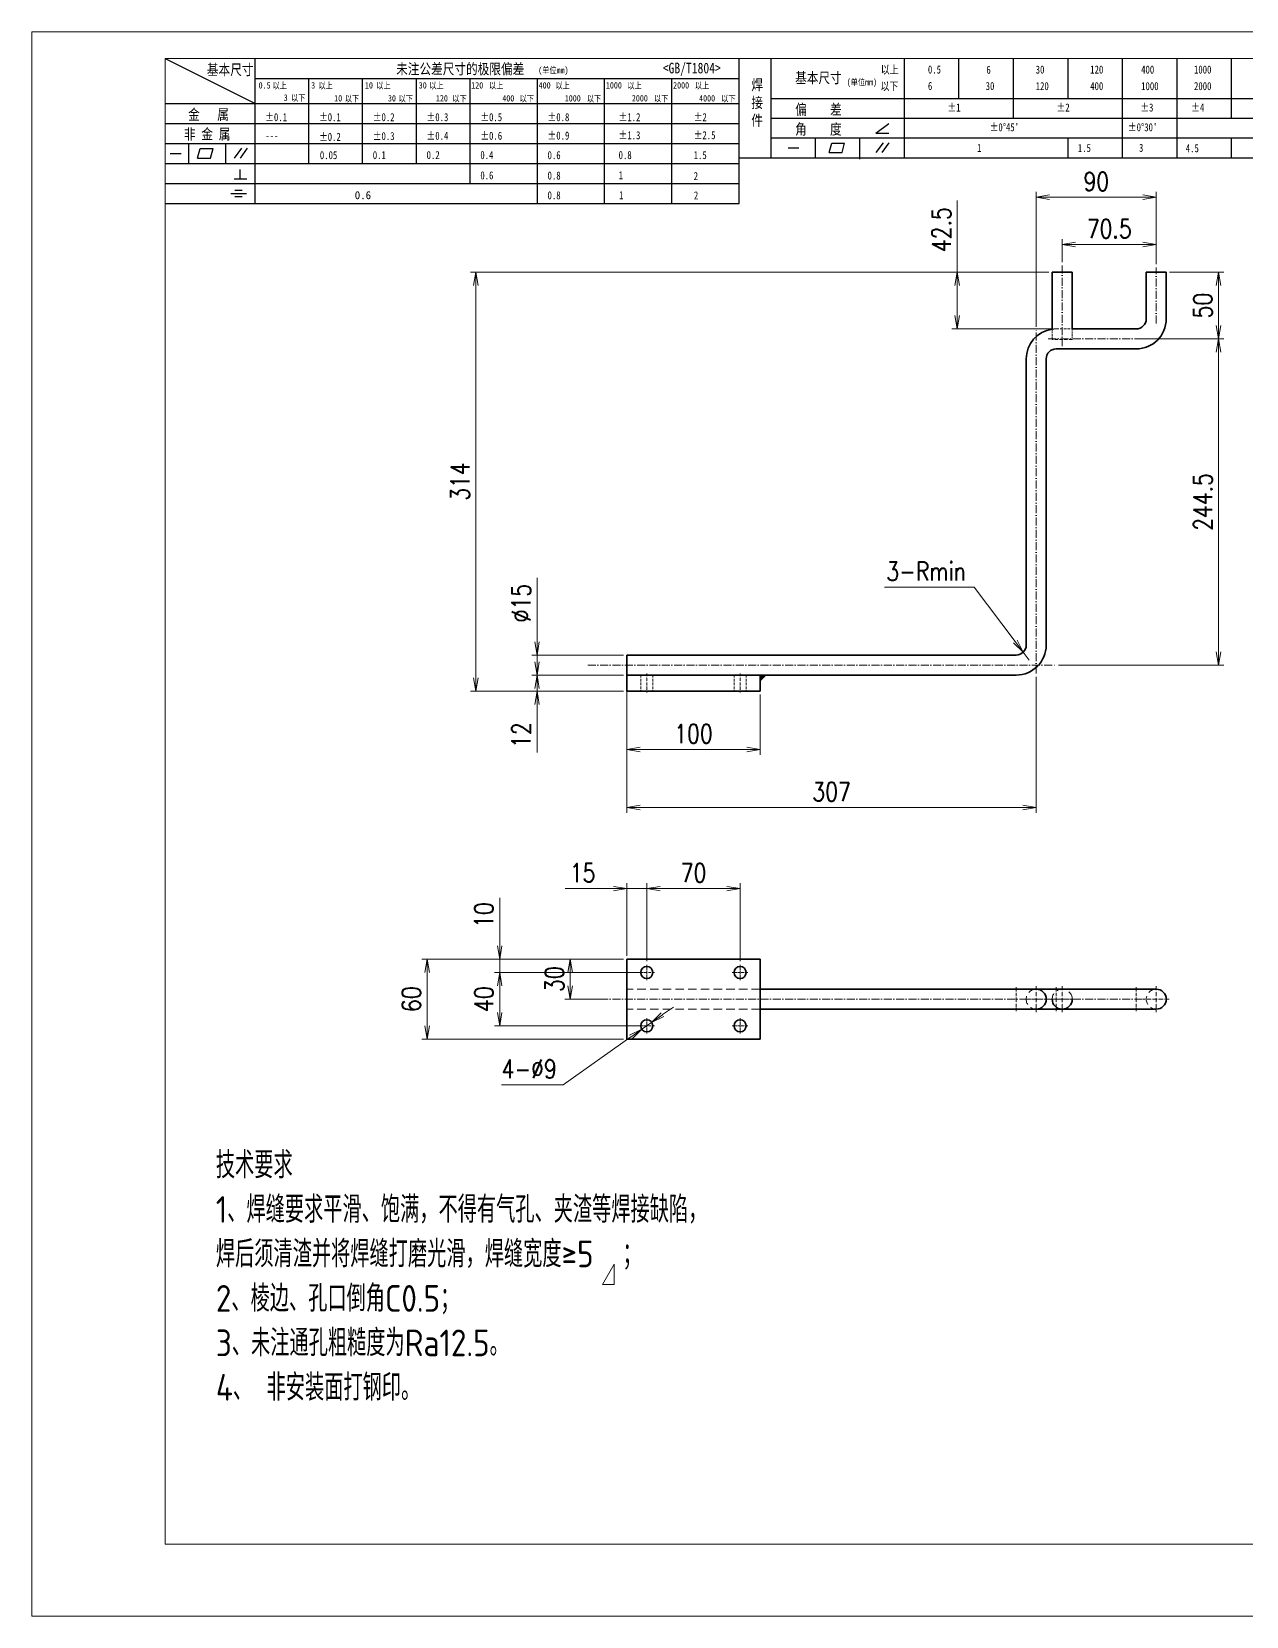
# Model space of a CAD drawing. Header units: millimetres. Extents: x 1333 to 78972, y -42879 to -5704.
# Drawn here: x 74147 to 75057, y -20114 to -18926 of the extents above; entities that cross this region are included whole.
import ezdxf

# ---------------------------------------------------------------- set-up
doc = ezdxf.new("R2010")
doc.units = ezdxf.units.MM
doc.header["$LTSCALE"] = 0.5
for name, pattern in [('AM_ISO02W050x2', [3.75, 3, -0.75]), ('AM_ISO08W050x2', [9, 6, -0.75, 1.5, -0.75]), ('DASHDOT', [18.5, 12, -3, 0.5, -3]), ('DASHED', [19.05, 12.7, -6.35])]:
    doc.linetypes.add(name, pattern=pattern)
doc.layers.add('Drawing', color=7, linetype='Continuous')
doc.layers.add('图框文字', color=7, linetype='Continuous')
for name, color, linetype, lineweight in [('中心线', 2, 'AM_ISO08W050x2', 18), ('图框', 7, 'Continuous', 18), ('标注线', 3, 'Continuous', 18), ('粗实线', 7, 'Continuous', 35), ('虚线', 1, 'AM_ISO02W050x2', 18)]:
    doc.layers.add(name, color=color, linetype=linetype, lineweight=lineweight)
doc.layers.add('打印', color=7, linetype='Continuous', lineweight=15, plot=False)
doc.layers.add('打印-禁用', color=7, linetype='Continuous', lineweight=15, plot=False)
doc.styles.add('DIM', font='romans.shx', dxfattribs={"width": 0.8, "bigfont": 'bigfont.shx'})
doc.styles.add('国标', font='simfang.ttf', dxfattribs={"width": 0.8})
doc.styles.add('机械长仿宋', font='gbenor.shx', dxfattribs={"height": 1, "bigfont": 'gbcbig.shx'})
doc.dimstyles.new('XR 1-4', dxfattribs={"dimscale": 4, "dimtxt": 3.5, "dimasz": 2.5, "dimexe": 1, "dimexo": 0.625, "dimgap": 1.2, "dimtad": 1, "dimdsep": 46, "dimtxsty": 'DIM', "dimblk": 'OPEN', "dimcen": 0, "dimclrd": 8, "dimclre": 8, "dimclrt": 2, "dimazin": 2, "dimtfac": 0.5, "dimtmove": 0, "dimatfit": 3, "dimldrblk": 'OPEN', "dimfxl": 1, "dimtolj": 2, "dimlwd": 18, "dimlwe": 18, "dimarcsym": 0})
doc.dimstyles.new('XR 1-4$3', dxfattribs={"dimscale": 4, "dimtxt": 3.5, "dimasz": 2.5, "dimexe": 1, "dimexo": 0.625, "dimgap": 1.2, "dimtad": 1, "dimtoh": 1, "dimdsep": 46, "dimtxsty": 'DIM', "dimblk": 'OPEN', "dimcen": 0, "dimclrd": 8, "dimclre": 8, "dimclrt": 2, "dimazin": 2, "dimtfac": 0.5, "dimtmove": 0, "dimatfit": 3, "dimldrblk": 'OPEN', "dimfxl": 1, "dimtolj": 2, "dimlwd": 18, "dimlwe": 18, "dimarcsym": 0})
doc.dimstyles.new('XR 1-4$4', dxfattribs={"dimscale": 4, "dimtxt": 3.5, "dimasz": 2.5, "dimexe": 1, "dimexo": 0.625, "dimgap": 1.2, "dimtad": 1, "dimtoh": 1, "dimdsep": 46, "dimtxsty": 'DIM', "dimblk": 'OPEN', "dimcen": 0, "dimclrd": 8, "dimclre": 8, "dimclrt": 2, "dimazin": 2, "dimtfac": 0.5, "dimtmove": 0, "dimatfit": 3, "dimldrblk": 'OPEN', "dimfxl": 1, "dimtolj": 2, "dimlwd": 18, "dimlwe": 18, "dimarcsym": 0})

# ---------------------------------------------------------------- blocks, each defined once
blk = doc.blocks.new('GZDEH零件A3图框V01版')
at = {"layer": '图框', "linetype": 'Continuous'}
for p, q in [((2882.49, -1554.46), (2882.49, -1832.96)), ((3272.49, -1554.46), (2882.49, -1554.46)), ((2882.49, -1832.96), (3272.49, -1832.96))]:
    blk.add_line(p, q, dxfattribs=at)
at = {"layer": '图框文字', "color": 9}
for p, q in [((2882.49, -1554.46), (2899.37, -1562.92)), ((2899.37, -1581.67), (2899.37, -1554.46)), ((2990.09, -1581.67), (2990.09, -1554.46)), ((2996.09, -1573.08), (2996.09, -1554.46)), ((3021.09, -1561.98), (3021.09, -1554.46)), ((3031.31, -1561.98), (3031.31, -1554.46)), ((3041.53, -1561.98), (3041.53, -1554.46)), ((3051.75, -1561.98), (3051.75, -1554.46)), ((3061.98, -1561.98), (3061.98, -1554.46)), ((3072.2, -1561.98), (3072.2, -1554.46)), ((3082.42, -1561.98), (3082.42, -1554.46)), ((2899.37, -1558.24), (2990.09, -1558.24)), ((2909.45, -1574.17), (2909.45, -1558.24)), ((2919.53, -1574.17), (2919.53, -1558.24)), ((2929.61, -1574.17), (2929.61, -1558.24)), ((2939.69, -1577.92), (2939.69, -1558.24)), ((2952.29, -1581.67), (2952.29, -1558.24)), ((2964.89, -1581.67), (2964.89, -1558.24)), ((2977.49, -1581.67), (2977.49, -1558.24)), ((2996.09, -1561.98), (3113.09, -1561.98)), ((3021.09, -1573.08), (3021.09, -1561.98)), ((3041.53, -1565.68), (3041.53, -1561.98)), ((3061.98, -1573.08), (3061.98, -1561.98)), ((3072.2, -1573.08), (3072.2, -1561.98)), ((3082.42, -1565.68), (3082.42, -1561.98)), ((2882.49, -1562.92), (2990.09, -1562.92)), ((2882.49, -1566.67), (2990.09, -1566.67)), ((2996.09, -1565.68), (3113.09, -1565.68)), ((3015.75, -1568.51), (3018.15, -1566.66)), ((2882.49, -1570.42), (2990.09, -1570.42)), ((2886.92, -1574.12), (2886.92, -1570.42)), ((2893.91, -1574.12), (2893.91, -1570.42)), ((2996.09, -1569.38), (3113.09, -1569.38)), ((3004.42, -1573.08), (3004.42, -1569.38)), ((3006.97, -1572.12), (3007.45, -1570.33)), ((3007.45, -1570.33), (3009.86, -1570.33)), ((3009.39, -1572.12), (3009.86, -1570.33)), ((3012.75, -1573.08), (3012.75, -1569.38)), ((3015.75, -1568.51), (3018.15, -1568.51)), ((3015.81, -1572.12), (3017.15, -1570.26)), ((3016.89, -1572.12), (3018.23, -1570.26)), ((3051.75, -1573.08), (3051.75, -1569.38)), ((3082.42, -1573.08), (3082.42, -1569.48)), ((2883.43, -1572.27), (2885.49, -1572.27)), ((2888.59, -1573.16), (2889.07, -1571.37)), ((2888.59, -1573.16), (2891, -1573.16)), ((2889.07, -1571.37), (2891.48, -1571.37)), ((2891, -1573.16), (2891.48, -1571.37)), ((2895.52, -1573.16), (2896.85, -1571.3)), ((2896.6, -1573.16), (2897.94, -1571.3)), ((2990.09, -1573.08), (3113.09, -1573.08)), ((2999.26, -1571.23), (3001.32, -1571.23)), ((3006.97, -1572.12), (3009.39, -1572.12)), ((3012.75, -1573.33), (3012.75, -1573.08)), ((2882.49, -1574.17), (2990.09, -1574.17)), ((2895.42, -1577.05), (2897.81, -1577.05)), ((2896.58, -1577.05), (2896.58, -1575.28)), ((2882.49, -1577.92), (2990.09, -1577.92)), ((2894.79, -1579.77), (2897.77, -1579.77)), ((2895.57, -1579.17), (2896.92, -1579.17)), ((2882.49, -1581.67), (2990.09, -1581.67)), ((2895.57, -1580.37), (2896.93, -1580.37))]:
    blk.add_line(p, q, dxfattribs=at)
at = {"layer": '打印-禁用', "linetype": 'Continuous'}
for p, q in [((2857.49, -1549.46), (2857.49, -1846.46)), ((3277.49, -1549.46), (2857.49, -1549.46)), ((2857.49, -1846.46), (3277.49, -1846.46))]:
    blk.add_line(p, q, dxfattribs=at)
at = {"layer": '图框文字', "color": 9, "style": '国标', "width": 0.8}
for s, height, p in [('基本尺寸', 2, (2890.33, -1557.58)), ('未注公差尺寸的极限偏差', 2, (2925.81, -1557.44)), ('<GB/T1804>', 2, (2975.78, -1557.27)), ('以上', 1.5, (3016.64, -1557.33)), ('0.5', 1.5, (3025.49, -1557.3)), ('6', 1.5, (3036.45, -1557.34)), ('30', 1.5, (3045.69, -1557.31)), ('120', 1.5, (3055.91, -1557.31)), ('400', 1.5, (3065.46, -1557.31)), ('1000', 1.5, (3075.36, -1557.31)), ('30', 1.2, (2930.04, -1560.11)), ('基本尺寸', 2, (3000.6, -1559.1)), ('以下', 1.5, (3016.58, -1560.43)), ('6', 1.5, (3025.49, -1560.38)), ('30', 1.5, (3036.31, -1560.39)), ('120', 1.5, (3045.69, -1560.41)), ('400', 1.5, (3055.91, -1560.41)), ('1000', 1.5, (3065.46, -1560.41)), ('2000', 1.5, (3075.36, -1560.41)), ('金   属', 2, (2886.82, -1565.98)), ('±0.1', 1.5, (2901.27, -1566.23)), ('±0.1', 1.5, (2911.35, -1566.23)), ('±0.2', 1.5, (2921.43, -1566.23)), ('±0.3', 1.5, (2931.51, -1566.23)), ('±0.5', 1.5, (2941.59, -1566.23)), ('±0.8', 1.5, (2954.19, -1566.23)), ('±1.2', 1.5, (2967.51, -1566.23)), ('±2', 1.5, (2981.58, -1566.23)), ('偏    差', 2, (3000.6, -1565.04)), ('±1', 1.5, (3029.16, -1564.42)), ('±2', 1.5, (3049.61, -1564.42)), ('±3', 1.5, (3065.3, -1564.42)), ('±4', 1.5, (3074.85, -1564.42)), ('非 金 属', 2, (2886.02, -1569.65)), ('±0.3', 1.5, (2921.43, -1569.77)), ('±0.4', 1.5, (2931.51, -1569.71)), ('±0.6', 1.5, (2941.59, -1569.71)), ('±0.9', 1.5, (2954.19, -1569.68)), ('±1.3', 1.5, (2967.51, -1569.62)), ('±2.5', 1.5, (2981.58, -1569.61)), ('角    度', 2, (3000.6, -1568.74)), ("±0%%D45'", 1.5, (3037.06, -1568.12)), ("±0%%D30'", 1.5, (3062.98, -1568.12)), ('---', 1.5, (2901.27, -1569.65)), ('±0.2', 1.5, (2911.35, -1569.92)), ('1', 1.5, (3034.69, -1571.98)), ('1.5', 1.5, (3053.59, -1572.01)), ('3', 1.5, (3065.05, -1571.98)), ('4.5', 1.5, (3073.82, -1572.05)), ('0.1', 1.5, (2921.43, -1573.34)), ('0.2', 1.5, (2931.51, -1573.33)), ('0.4', 1.5, (2941.59, -1573.33)), ('0.6', 1.5, (2954.19, -1573.35)), ('0.8', 1.5, (2967.51, -1573.33)), ('1.5', 1.5, (2981.58, -1573.34)), ('0.6', 1.5, (2941.59, -1577.14)), ('0.8', 1.5, (2954.19, -1577.17)), ('1', 1.5, (2967.51, -1577.12)), ('2', 1.5, (2981.58, -1577.26)), ('0.8', 1.5, (2954.19, -1580.87)), ('1', 1.5, (2967.59, -1580.86)), ('2', 1.5, (2981.62, -1580.89))]:
    blk.add_text(s, height=height, dxfattribs=at).set_placement(p)
at = {"layer": '图框文字', "color": 9, "lineweight": 15, "style": '国标', "width": 0.8}
for s, p in [('(单位mm)', (2952.44, -1557.27)), ('0.5', (2900.03, -1560.11)), ('以上', (2902.64, -1560.16)), ('3', (2909.88, -1560.11)), ('以上', (2911.25, -1560.16)), ('10', (2919.96, -1560.11)), ('以上', (2922.09, -1560.16)), ('以上', (2932.02, -1560.16)), ('120', (2939.88, -1560.11)), ('以上', (2943.21, -1560.16)), ('400', (2952.52, -1560.11)), ('以上', (2955.68, -1560.16)), ('1000', (2965.12, -1560.11)), ('以上', (2969.16, -1560.16)), ('2000', (2977.72, -1560.11)), ('以上', (2981.8, -1560.16)), ('(单位mm)', (3010.27, -1559.51)), ('3', (2904.73, -1562.41)), ('以下', (2906.1, -1562.46)), ('10', (2914.19, -1562.54)), ('以下', (2916.18, -1562.59)), ('30', (2924.27, -1562.54)), ('以下', (2926.26, -1562.59)), ('120', (2933.26, -1562.54)), ('以下', (2936.34, -1562.59)), ('400', (2945.7, -1562.54)), ('以下', (2948.94, -1562.59)), ('1000', (2957.41, -1562.54)), ('以下', (2961.54, -1562.59)), ('2000', (2969.99, -1562.54)), ('以下', (2974.14, -1562.59)), ('4000', (2982.59, -1562.54)), ('以下', (2986.74, -1562.59))]:
    blk.add_text(s, height=1.2, dxfattribs=at).set_placement(p)
at = {"layer": '图框文字', "color": 9, "lineweight": 13, "style": '国标'}
blk.add_text('0.6', height=1.5, dxfattribs=at).set_placement((2918.05, -1580.85))
at = {"layer": '图框文字', "color": 9, "style": '国标'}
for s, insert, char_height, width, attachment_point in [('焊\\P接\\P件', (2992.39, -1558.41), 2, 3.1877, 1), ('0.05', (2911.51, -1573.37), 1.5, 5.1982, 7)]:
    blk.add_mtext(s, dxfattribs=dict(at, insert=insert, char_height=char_height, width=width, attachment_point=attachment_point))
blk = doc.blocks.new('DEH A3')
at = {"layer": '图框'}
blk.add_blockref('GZDEH零件A3图框V01版', (-2857.49, 1846.46), dxfattribs=at)
blk = doc.blocks.new('_Open')
at = {"color": 0, "linetype": 'ByBlock', "lineweight": -2}
for p, q in [((-1, 0.17), (0, 0)), ((-1, -0.17), (0, 0)), ((0, 0), (-1, 0))]:
    blk.add_line(p, q, dxfattribs=at)
blk = doc.blocks.new('*D943')
at = {"layer": 'Defpoints', "color": 0, "transparency": 16777216}
for p in [(74592.8, -19621.4), (74443.1, -19681.4), (74592.8, -19681.4)]:
    blk.add_point(p, dxfattribs=at)
at = {"layer": '标注线', "color": 8, "lineweight": 18, "transparency": 16777216}
for p, q in [((74590.3, -19621.4), (74439.1, -19621.4)), ((74443.1, -19631.4), (74443.1, -19671.4)), ((74590.3, -19681.4), (74439.1, -19681.4))]:
    blk.add_line(p, q, dxfattribs=at)
at = {"layer": '标注线', "color": 8, "lineweight": 18, "transparency": 16777216, "xscale": 10, "yscale": 10, "zscale": 10}
for p, rotation in [((74443.1, -19621.4), 90), ((74443.1, -19681.4), 270)]:
    blk.add_blockref('_Open', p, dxfattribs=dict(at, rotation=rotation))
at = {"layer": '标注线', "color": 2, "transparency": 16777216, "insert": (74431.3, -19651.4), "char_height": 14, "attachment_point": 5, "rotation": 90, "style": 'DIM'}
blk.add_mtext('\\A2;60', dxfattribs=at)
blk = doc.blocks.new('*D944')
at = {"layer": 'Defpoints', "color": 0, "transparency": 16777216}
for p in [(74550.3, -19621.4), (74592.8, -19621.4), (74578.6, -19651.4)]:
    blk.add_point(p, dxfattribs=at)
at = {"layer": '标注线', "color": 8, "lineweight": 18, "transparency": 16777216}
for p, q in [((74590.3, -19621.4), (74546.3, -19621.4)), ((74550.3, -19641.4), (74550.3, -19631.4)), ((74576.1, -19651.4), (74546.3, -19651.4))]:
    blk.add_line(p, q, dxfattribs=at)
at = {"layer": '标注线', "color": 8, "lineweight": 18, "transparency": 16777216, "xscale": 10, "yscale": 10, "zscale": 10}
for p, rotation in [((74550.3, -19621.4), 90), ((74550.3, -19651.4), 270)]:
    blk.add_blockref('_Open', p, dxfattribs=dict(at, rotation=rotation))
at = {"layer": '标注线', "color": 2, "transparency": 16777216, "insert": (74538.5, -19636.4), "char_height": 14, "attachment_point": 5, "rotation": 90, "style": 'DIM'}
blk.add_mtext('\\A2;30', dxfattribs=at)
blk = doc.blocks.new('*D945')
at = {"layer": 'Defpoints', "color": 0, "transparency": 16777216}
for p in [(74592.8, -19568.5), (74592.8, -19621.4), (74607.8, -19625.5)]:
    blk.add_point(p, dxfattribs=at)
at = {"layer": '标注线', "color": 8, "lineweight": 18, "transparency": 16777216}
for p, q in [((74592.8, -19618.9), (74592.8, -19564.5)), ((74607.8, -19623), (74607.8, -19564.5)), ((74582.8, -19568.5), (74546.6, -19568.5)), ((74607.8, -19568.5), (74592.8, -19568.5)), ((74617.8, -19568.5), (74627.8, -19568.5))]:
    blk.add_line(p, q, dxfattribs=at)
at = {"layer": '标注线', "color": 8, "lineweight": 18, "transparency": 16777216, "xscale": 10, "yscale": 10, "zscale": 10}
blk.add_blockref('_Open', (74592.8, -19568.5), dxfattribs=at)
at = {"layer": '标注线', "color": 8, "lineweight": 18, "transparency": 16777216, "xscale": 10, "yscale": 10, "zscale": 10, "rotation": 180}
blk.add_blockref('_Open', (74607.8, -19568.5), dxfattribs=at)
at = {"layer": '标注线', "color": 2, "transparency": 16777216, "insert": (74559.7, -19556.7), "char_height": 14, "attachment_point": 5, "style": 'DIM'}
blk.add_mtext('\\A2;15', dxfattribs=at)
blk = doc.blocks.new('*D946')
at = {"layer": 'Defpoints', "color": 0, "transparency": 16777216}
for p in [(74497.5, -19621.4), (74592.8, -19621.4), (74607.8, -19631.4)]:
    blk.add_point(p, dxfattribs=at)
at = {"layer": '标注线', "color": 8, "lineweight": 18, "transparency": 16777216}
for p, q in [((74497.5, -19611.4), (74497.5, -19575.3)), ((74590.3, -19621.4), (74493.5, -19621.4)), ((74497.5, -19631.4), (74497.5, -19621.4)), ((74605.3, -19631.4), (74493.5, -19631.4)), ((74497.5, -19641.4), (74497.5, -19651.4))]:
    blk.add_line(p, q, dxfattribs=at)
at = {"layer": '标注线', "color": 8, "lineweight": 18, "transparency": 16777216, "xscale": 10, "yscale": 10, "zscale": 10}
for p, rotation in [((74497.5, -19621.4), 270), ((74497.5, -19631.4), 90)]:
    blk.add_blockref('_Open', p, dxfattribs=dict(at, rotation=rotation))
at = {"layer": '标注线', "color": 2, "transparency": 16777216, "insert": (74485.7, -19588.3), "char_height": 14, "attachment_point": 5, "rotation": 90, "style": 'DIM'}
blk.add_mtext('\\A2;10', dxfattribs=at)
blk = doc.blocks.new('*D947')
at = {"layer": 'Defpoints', "color": 0, "transparency": 16777216}
for p in [(74607.8, -19631.4), (74497.5, -19671.4), (74607.8, -19671.4)]:
    blk.add_point(p, dxfattribs=at)
at = {"layer": '标注线', "color": 8, "lineweight": 18, "transparency": 16777216}
for p, q in [((74605.3, -19631.4), (74493.5, -19631.4)), ((74497.5, -19641.4), (74497.5, -19661.4)), ((74605.3, -19671.4), (74493.5, -19671.4))]:
    blk.add_line(p, q, dxfattribs=at)
at = {"layer": '标注线', "color": 8, "lineweight": 18, "transparency": 16777216, "xscale": 10, "yscale": 10, "zscale": 10}
for p, rotation in [((74497.5, -19631.4), 90), ((74497.5, -19671.4), 270)]:
    blk.add_blockref('_Open', p, dxfattribs=dict(at, rotation=rotation))
at = {"layer": '标注线', "color": 2, "transparency": 16777216, "insert": (74485.7, -19651.4), "char_height": 14, "attachment_point": 5, "rotation": 90, "style": 'DIM'}
blk.add_mtext('\\A2;40', dxfattribs=at)
blk = doc.blocks.new('*D948')
at = {"layer": 'Defpoints', "color": 0, "transparency": 16777216}
for p in [(74611.4, -19668.8), (74604.1, -19674)]:
    blk.add_point(p, dxfattribs=at)
at = {"layer": '标注线', "color": 8, "lineweight": 18, "transparency": 16777216}
for p, q in [((74619.6, -19663), (74627.8, -19657.3)), ((74611.4, -19668.8), (74604.1, -19674)), ((74545.2, -19715.5), (74595.9, -19679.7)), ((74498.8, -19715.5), (74545.2, -19715.5))]:
    blk.add_line(p, q, dxfattribs=at)
at = {"layer": '标注线', "color": 8, "lineweight": 18, "transparency": 16777216, "xscale": 10, "yscale": 10, "zscale": 10}
for p, rotation in [((74604.1, -19674), 35.16903745153838), ((74611.4, -19668.8), 215.1690374515384)]:
    blk.add_blockref('_Open', p, dxfattribs=dict(at, rotation=rotation))
at = {"layer": '标注线', "color": 2, "transparency": 16777216, "insert": (74519.6, -19703.7), "char_height": 14, "attachment_point": 5, "style": 'DIM'}
blk.add_mtext('\\A2;{\\Fromans,bigfont|c134;4-}∅9', dxfattribs=at)
blk = doc.blocks.new('*D949')
at = {"layer": 'Defpoints', "color": 0, "transparency": 16777216}
for p in [(74677.8, -19568.5), (74607.8, -19625.5), (74677.8, -19625.5)]:
    blk.add_point(p, dxfattribs=at)
at = {"layer": '标注线', "color": 8, "lineweight": 18, "transparency": 16777216}
for p, q in [((74607.8, -19623), (74607.8, -19564.5)), ((74677.8, -19623), (74677.8, -19564.5)), ((74617.8, -19568.5), (74667.8, -19568.5))]:
    blk.add_line(p, q, dxfattribs=at)
at = {"layer": '标注线', "color": 8, "lineweight": 18, "transparency": 16777216, "xscale": 10, "yscale": 10, "zscale": 10, "rotation": 180}
blk.add_blockref('_Open', (74607.8, -19568.5), dxfattribs=at)
at = {"layer": '标注线', "color": 8, "lineweight": 18, "transparency": 16777216, "xscale": 10, "yscale": 10, "zscale": 10}
blk.add_blockref('_Open', (74677.8, -19568.5), dxfattribs=at)
at = {"layer": '标注线', "color": 2, "transparency": 16777216, "insert": (74642.8, -19556.7), "char_height": 14, "attachment_point": 5, "style": 'DIM'}
blk.add_mtext('\\A2;70', dxfattribs=at)
blk = doc.blocks.new('*D950')
at = {"layer": 'Defpoints', "color": 0, "transparency": 16777216}
for p in [(74592.8, -19408.4), (74525.5, -19420.4), (74592.8, -19420.4)]:
    blk.add_point(p, dxfattribs=at)
at = {"layer": '标注线', "color": 8, "lineweight": 18, "transparency": 16777216}
for p, q in [((74525.5, -19398.4), (74525.5, -19388.4)), ((74590.3, -19408.4), (74521.5, -19408.4)), ((74525.5, -19408.4), (74525.5, -19420.4)), ((74590.3, -19420.4), (74521.5, -19420.4)), ((74525.5, -19430.4), (74525.5, -19466.5))]:
    blk.add_line(p, q, dxfattribs=at)
at = {"layer": '标注线', "color": 8, "lineweight": 18, "transparency": 16777216, "xscale": 10, "yscale": 10, "zscale": 10}
for p, rotation in [((74525.5, -19408.4), 270), ((74525.5, -19420.4), 90)]:
    blk.add_blockref('_Open', p, dxfattribs=dict(at, rotation=rotation))
at = {"layer": '标注线', "color": 2, "transparency": 16777216, "insert": (74513.7, -19453.5), "char_height": 14, "attachment_point": 5, "rotation": 90, "style": 'DIM'}
blk.add_mtext('\\A2;12', dxfattribs=at)
blk = doc.blocks.new('*D951')
at = {"layer": 'Defpoints', "color": 0, "transparency": 16777216}
for p in [(74592.8, -19400.9), (74899.8, -19407.3), (74592.8, -19507.7)]:
    blk.add_point(p, dxfattribs=at)
at = {"layer": '标注线', "color": 8, "lineweight": 18, "transparency": 16777216}
for p, q in [((74592.8, -19403.4), (74592.8, -19511.7)), ((74899.8, -19409.8), (74899.8, -19511.7)), ((74889.8, -19507.7), (74602.8, -19507.7))]:
    blk.add_line(p, q, dxfattribs=at)
at = {"layer": '标注线', "color": 8, "lineweight": 18, "transparency": 16777216, "xscale": 10, "yscale": 10, "zscale": 10, "rotation": 180}
blk.add_blockref('_Open', (74592.8, -19507.7), dxfattribs=at)
at = {"layer": '标注线', "color": 8, "lineweight": 18, "transparency": 16777216, "xscale": 10, "yscale": 10, "zscale": 10}
blk.add_blockref('_Open', (74899.8, -19507.7), dxfattribs=at)
at = {"layer": '标注线', "color": 2, "transparency": 16777216, "insert": (74746.3, -19495.9), "char_height": 14, "attachment_point": 5, "style": 'DIM'}
blk.add_mtext('\\A2;307', dxfattribs=at)
blk = doc.blocks.new('*D952')
at = {"layer": 'Defpoints', "color": 0, "transparency": 16777216}
for p in [(74525.5, -19393.4), (74592.8, -19393.4), (74592.8, -19408.4)]:
    blk.add_point(p, dxfattribs=at)
at = {"layer": '标注线', "color": 8, "lineweight": 18, "transparency": 16777216}
for p, q in [((74525.5, -19383.4), (74525.5, -19335.5)), ((74590.3, -19393.4), (74521.5, -19393.4)), ((74525.5, -19408.4), (74525.5, -19393.4)), ((74590.3, -19408.4), (74521.5, -19408.4)), ((74525.5, -19418.4), (74525.5, -19428.4))]:
    blk.add_line(p, q, dxfattribs=at)
at = {"layer": '标注线', "color": 8, "lineweight": 18, "transparency": 16777216, "xscale": 10, "yscale": 10, "zscale": 10}
for p, rotation in [((74525.5, -19393.4), 270), ((74525.5, -19408.4), 90)]:
    blk.add_blockref('_Open', p, dxfattribs=dict(at, rotation=rotation))
at = {"layer": '标注线', "color": 2, "transparency": 16777216, "insert": (74513.7, -19354.5), "char_height": 14, "attachment_point": 5, "rotation": 90, "style": 'DIM'}
blk.add_mtext('\\A2;{\\Fromans,bigfont|c134;%%C}15', dxfattribs=at)
blk = doc.blocks.new('*D953')
at = {"layer": 'Defpoints', "color": 0, "transparency": 16777216}
for p in [(74890.1, -19391.2), (74894.6, -19397.2)]:
    blk.add_point(p, dxfattribs=at)
at = {"layer": '标注线', "color": 8, "lineweight": 18, "transparency": 16777216}
for p, q in [((74786, -19342.4), (74853.2, -19342.4)), ((74853.2, -19342.4), (74884, -19383.2)), ((74894.6, -19397.2), (74890.1, -19391.2))]:
    blk.add_line(p, q, dxfattribs=at)
at = {"layer": '标注线', "color": 8, "lineweight": 18, "transparency": 16777216, "xscale": 10, "yscale": 10, "zscale": 10, "rotation": 307.0499832593556}
blk.add_blockref('_Open', (74890.1, -19391.2), dxfattribs=at)
at = {"layer": '标注线', "color": 2, "transparency": 16777216, "insert": (74817.2, -19330.6), "char_height": 14, "attachment_point": 5, "style": 'DIM'}
blk.add_mtext('\\A2;{\\Fromans,bigfont|c134;3}-Rmin', dxfattribs=at)
blk = doc.blocks.new('*D954')
at = {"layer": 'Defpoints', "color": 0, "transparency": 16777216}
for p in [(74592.8, -19420.4), (74692.8, -19420.4), (74692.8, -19464.2)]:
    blk.add_point(p, dxfattribs=at)
at = {"layer": '标注线', "color": 8, "lineweight": 18, "transparency": 16777216}
for p, q in [((74592.8, -19422.9), (74592.8, -19468.2)), ((74692.8, -19422.9), (74692.8, -19468.2)), ((74602.8, -19464.2), (74682.8, -19464.2))]:
    blk.add_line(p, q, dxfattribs=at)
at = {"layer": '标注线', "color": 8, "lineweight": 18, "transparency": 16777216, "xscale": 10, "yscale": 10, "zscale": 10, "rotation": 180}
blk.add_blockref('_Open', (74592.8, -19464.2), dxfattribs=at)
at = {"layer": '标注线', "color": 8, "lineweight": 18, "transparency": 16777216, "xscale": 10, "yscale": 10, "zscale": 10}
blk.add_blockref('_Open', (74692.8, -19464.2), dxfattribs=at)
at = {"layer": '标注线', "color": 2, "transparency": 16777216, "insert": (74642.8, -19452.4), "char_height": 14, "attachment_point": 5, "style": 'DIM'}
blk.add_mtext('\\A2;100', dxfattribs=at)
blk = doc.blocks.new('*D955')
at = {"layer": 'Defpoints', "color": 0, "transparency": 16777216}
for p in [(74479.6, -19106.4), (74911.8, -19106.4), (74592.8, -19420.4)]:
    blk.add_point(p, dxfattribs=at)
at = {"layer": '标注线', "color": 8, "lineweight": 18, "transparency": 16777216}
for p, q in [((74909.3, -19106.4), (74475.6, -19106.4)), ((74479.6, -19410.4), (74479.6, -19116.4)), ((74590.3, -19420.4), (74475.6, -19420.4))]:
    blk.add_line(p, q, dxfattribs=at)
at = {"layer": '标注线', "color": 8, "lineweight": 18, "transparency": 16777216, "xscale": 10, "yscale": 10, "zscale": 10}
for p, rotation in [((74479.6, -19106.4), 90), ((74479.6, -19420.4), 270)]:
    blk.add_blockref('_Open', p, dxfattribs=dict(at, rotation=rotation))
at = {"layer": '标注线', "color": 2, "transparency": 16777216, "insert": (74467.8, -19263.4), "char_height": 14, "attachment_point": 5, "rotation": 90, "style": 'DIM'}
blk.add_mtext('\\A2;314', dxfattribs=at)
blk = doc.blocks.new('*D956')
at = {"layer": 'Defpoints', "color": 0, "transparency": 16777216}
for p in [(74989.8, -19050.2), (74989.8, -19102.9), (74899.8, -19149.9)]:
    blk.add_point(p, dxfattribs=at)
at = {"layer": '标注线', "color": 8, "lineweight": 18, "transparency": 16777216}
for p, q in [((74899.8, -19147.4), (74899.8, -19046.2)), ((74909.8, -19050.2), (74979.8, -19050.2)), ((74989.8, -19100.4), (74989.8, -19046.2))]:
    blk.add_line(p, q, dxfattribs=at)
at = {"layer": '标注线', "color": 8, "lineweight": 18, "transparency": 16777216, "xscale": 10, "yscale": 10, "zscale": 10, "rotation": 180}
blk.add_blockref('_Open', (74899.8, -19050.2), dxfattribs=at)
at = {"layer": '标注线', "color": 8, "lineweight": 18, "transparency": 16777216, "xscale": 10, "yscale": 10, "zscale": 10}
blk.add_blockref('_Open', (74989.8, -19050.2), dxfattribs=at)
at = {"layer": '标注线', "color": 2, "transparency": 16777216, "insert": (74944.8, -19038.4), "char_height": 14, "attachment_point": 5, "style": 'DIM'}
blk.add_mtext('\\A2;90', dxfattribs=at)
blk = doc.blocks.new('*D957')
at = {"layer": 'Defpoints', "color": 0, "transparency": 16777216}
for p in [(74919.3, -19085.6), (74919.3, -19101.3), (74989.8, -19102.9)]:
    blk.add_point(p, dxfattribs=at)
at = {"layer": '标注线', "color": 8, "lineweight": 18, "transparency": 16777216}
for p, q in [((74919.3, -19098.8), (74919.3, -19081.6)), ((74979.8, -19085.6), (74929.3, -19085.6)), ((74989.8, -19100.4), (74989.8, -19081.6))]:
    blk.add_line(p, q, dxfattribs=at)
at = {"layer": '标注线', "color": 8, "lineweight": 18, "transparency": 16777216, "xscale": 10, "yscale": 10, "zscale": 10, "rotation": 180}
blk.add_blockref('_Open', (74919.3, -19085.6), dxfattribs=at)
at = {"layer": '标注线', "color": 8, "lineweight": 18, "transparency": 16777216, "xscale": 10, "yscale": 10, "zscale": 10}
blk.add_blockref('_Open', (74989.8, -19085.6), dxfattribs=at)
at = {"layer": '标注线', "color": 2, "transparency": 16777216, "insert": (74954.5, -19073.8), "char_height": 14, "attachment_point": 5, "style": 'DIM'}
blk.add_mtext('\\A2;70.5', dxfattribs=at)
blk = doc.blocks.new('*D958')
at = {"layer": 'Defpoints', "color": 0, "transparency": 16777216}
for p in [(74997.3, -19106.4), (75036.5, -19106.4), (74978.1, -19156.4)]:
    blk.add_point(p, dxfattribs=at)
at = {"layer": '标注线', "color": 8, "lineweight": 18, "transparency": 16777216}
for p, q in [((74999.8, -19106.4), (75040.5, -19106.4)), ((75036.5, -19146.4), (75036.5, -19116.4)), ((74980.6, -19156.4), (75040.5, -19156.4))]:
    blk.add_line(p, q, dxfattribs=at)
at = {"layer": '标注线', "color": 8, "lineweight": 18, "transparency": 16777216, "xscale": 10, "yscale": 10, "zscale": 10}
for p, rotation in [((75036.5, -19106.4), 90), ((75036.5, -19156.4), 270)]:
    blk.add_blockref('_Open', p, dxfattribs=dict(at, rotation=rotation))
at = {"layer": '标注线', "color": 2, "transparency": 16777216, "insert": (75024.7, -19131.4), "char_height": 14, "attachment_point": 5, "rotation": 90, "style": 'DIM'}
blk.add_mtext('\\A2;50', dxfattribs=at)
blk = doc.blocks.new('*D959')
at = {"layer": 'Defpoints', "color": 0, "transparency": 16777216}
for p in [(74975.6, -19156.4), (75036.5, -19156.4), (74914, -19400.9)]:
    blk.add_point(p, dxfattribs=at)
at = {"layer": '标注线', "color": 8, "lineweight": 18, "transparency": 16777216}
for p, q in [((74978.1, -19156.4), (75040.5, -19156.4)), ((75036.5, -19390.9), (75036.5, -19166.4)), ((74916.5, -19400.9), (75040.5, -19400.9))]:
    blk.add_line(p, q, dxfattribs=at)
at = {"layer": '标注线', "color": 8, "lineweight": 18, "transparency": 16777216, "xscale": 10, "yscale": 10, "zscale": 10}
for p, rotation in [((75036.5, -19156.4), 90), ((75036.5, -19400.9), 270)]:
    blk.add_blockref('_Open', p, dxfattribs=dict(at, rotation=rotation))
at = {"layer": '标注线', "color": 2, "transparency": 16777216, "insert": (75024.7, -19278.6), "char_height": 14, "attachment_point": 5, "rotation": 90, "style": 'DIM'}
blk.add_mtext('\\A2;244.5', dxfattribs=at)
blk = doc.blocks.new('*D960')
at = {"layer": 'Defpoints', "color": 0, "transparency": 16777216}
for p in [(74840.5, -19106.4), (74911.8, -19106.4), (74914.8, -19148.9)]:
    blk.add_point(p, dxfattribs=at)
at = {"layer": '标注线', "color": 8, "lineweight": 18, "transparency": 16777216}
for p, q in [((74840.5, -19106.4), (74840.5, -19052.7)), ((74909.3, -19106.4), (74836.5, -19106.4)), ((74840.5, -19138.9), (74840.5, -19116.4)), ((74912.3, -19148.9), (74836.5, -19148.9))]:
    blk.add_line(p, q, dxfattribs=at)
at = {"layer": '标注线', "color": 8, "lineweight": 18, "transparency": 16777216, "xscale": 10, "yscale": 10, "zscale": 10}
for p, rotation in [((74840.5, -19106.4), 90), ((74840.5, -19148.9), 270)]:
    blk.add_blockref('_Open', p, dxfattribs=dict(at, rotation=rotation))
at = {"layer": '标注线', "color": 2, "transparency": 16777216, "insert": (74828.7, -19074.5), "char_height": 14, "attachment_point": 5, "rotation": 90, "style": 'DIM'}
blk.add_mtext('\\A2;42.5', dxfattribs=at)
blk = doc.blocks.new('HJ')
at = {"layer": '标注线', "color": 2, "linetype": 'ByBlock', "lineweight": 9}
for p, q in [((0, 0), (4.34, 7.65)), ((4.34, 7.65), (4.34, 0)), ((4.34, 0), (0, 0))]:
    blk.add_line(p, q, dxfattribs=at)

msp = doc.modelspace()

# ---------------------------------------------------------------- linework, layer by layer
at = {"layer": 'Drawing'}
msp.add_lwpolyline([(74692.766, -19408.39, 0, 7.071, 0), (74695.266, -19410.89, 7.071, 7.071, 0)], format="xyseb", dxfattribs=at)
at = {"layer": '中心线', "linetype": 'DASHDOT'}
for p, q in [((74919.266, -19101.34), (74919.266, -19161.94)), ((74989.766, -19144.89), (74989.766, -19102.89)), ((74899.766, -19407.34), (74899.766, -19149.94)), ((74908.766, -19156.39), (74980.766, -19156.39)), ((74563.566, -19400.89), (74913.966, -19400.89)), ((74563.566, -19651.386), (74913.966, -19651.386)), ((74908.766, -19651.386), (74980.766, -19651.386))]:
    msp.add_line(p, q, dxfattribs=at)
at = {"layer": '中心线', "linetype": 'DASHDOT', "ltscale": 0.360016}
for p, q in [((74607.766, -19407.19), (74607.766, -19421.591)), ((74677.766, -19407.19), (74677.766, -19421.591))]:
    msp.add_line(p, q, dxfattribs=at)
at = {"layer": '中心线', "linetype": 'DASHDOT', "ltscale": 0.2925}
for p, q in [((74607.766, -19625.536), (74607.766, -19637.236)), ((74677.766, -19625.536), (74677.766, -19637.236)), ((74613.616, -19631.386), (74601.916, -19631.386)), ((74683.616, -19631.386), (74671.916, -19631.386)), ((74613.616, -19671.386), (74601.916, -19671.386)), ((74607.766, -19665.536), (74607.766, -19677.236)), ((74683.616, -19671.386), (74671.916, -19671.386)), ((74677.766, -19665.536), (74677.766, -19677.236))]:
    msp.add_line(p, q, dxfattribs=at)
at = {"layer": '中心线', "linetype": 'DASHDOT', "ltscale": 0.450015}
for p, q in [((74884.766, -19642.386), (74884.766, -19660.387)), ((74914.766, -19642.386), (74914.766, -19660.387)), ((74974.766, -19642.386), (74974.766, -19660.387))]:
    msp.add_line(p, q, dxfattribs=at)
at = {"layer": '中心线', "linetype": 'DASHDOT', "ltscale": 0.4875}
for p, q in [((74899.766, -19641.636), (74899.766, -19661.136)), ((74919.266, -19641.636), (74919.266, -19661.136)), ((74989.766, -19641.636), (74989.766, -19661.136)), ((74909.516, -19651.386), (74890.016, -19651.386)), ((74929.016, -19651.386), (74909.516, -19651.386)), ((74999.516, -19651.386), (74980.016, -19651.386))]:
    msp.add_line(p, q, dxfattribs=at)
at = {"layer": '打印'}
msp.add_lwpolyline([(74146.591, -18926.067), (75826.591, -18926.067), (75826.591, -20114.067), (74146.591, -20114.067)], close=True, dxfattribs=at)
at = {"layer": '粗实线', "ltscale": 0.375}
for p, q in [((74926.766, -19106.39), (74911.766, -19106.39)), ((74899.766, -19643.886), (74884.766, -19643.886)), ((74989.766, -19643.886), (74974.766, -19643.886)), ((74899.766, -19658.886), (74884.766, -19658.886)), ((74914.766, -19658.886), (74899.766, -19658.886)), ((74989.766, -19658.886), (74974.766, -19658.886))]:
    msp.add_line(p, q, dxfattribs=at)
at = {"layer": '粗实线'}
for p, q in [((74911.766, -19106.39), (74911.766, -19149.091)), ((74926.766, -19106.39), (74926.766, -19148.89)), ((74982.266, -19141.39), (74982.266, -19106.39)), ((74997.266, -19141.39), (74997.266, -19106.39)), ((74926.766, -19148.89), (74974.766, -19148.89)), ((74892.266, -19246.89), (74892.266, -19171.39)), ((74907.266, -19246.89), (74907.266, -19171.39)), ((74914.766, -19163.89), (74974.766, -19163.89)), ((74892.266, -19385.89), (74892.266, -19246.89)), ((74907.266, -19385.89), (74907.266, -19246.89)), ((74592.766, -19393.39), (74884.766, -19393.39)), ((74692.766, -19408.39), (74592.766, -19408.39)), ((74692.766, -19408.39), (74884.766, -19408.39)), ((74692.766, -19420.39), (74592.766, -19420.39)), ((74592.766, -19681.386), (74592.766, -19621.386)), ((74692.766, -19621.386), (74592.766, -19621.386)), ((74692.766, -19621.386), (74692.766, -19681.386)), ((74884.766, -19643.886), (74692.766, -19643.886)), ((74914.766, -19643.886), (74974.766, -19643.886)), ((74884.766, -19658.886), (74692.766, -19658.886)), ((74914.766, -19658.886), (74974.766, -19658.886)), ((74592.766, -19681.386), (74692.766, -19681.386))]:
    msp.add_line(p, q, dxfattribs=at)
at = {"layer": '粗实线', "ltscale": 0.1875}
for p, q in [((74989.766, -19106.39), (74982.266, -19106.39)), ((74997.266, -19106.39), (74989.766, -19106.39)), ((74592.766, -19393.39), (74592.766, -19400.89)), ((74592.766, -19400.89), (74592.766, -19408.39))]:
    msp.add_line(p, q, dxfattribs=at)
at = {"layer": '粗实线', "ltscale": 0.3}
for p, q in [((74592.766, -19408.39), (74592.766, -19420.39)), ((74692.766, -19408.39), (74692.766, -19420.39))]:
    msp.add_line(p, q, dxfattribs=at)
at = {"layer": '粗实线', "ltscale": 0.374894}
msp.add_line((74914.766, -19643.886), (74899.77, -19643.886), dxfattribs=at)
at = {"layer": '粗实线'}
for centre in [(74607.766, -19631.386), (74677.766, -19631.386), (74607.766, -19671.386), (74677.766, -19671.386)]:
    msp.add_circle(centre, 4.5, dxfattribs=at)
for centre, radius, start, end in [((74914.766, -19171.39), 22.5, 97.662259, 180), ((74974.766, -19141.39), 7.5, 270, 0), ((74974.766, -19141.39), 22.5, 270, 0), ((74914.766, -19171.39), 7.5, 90, 180), ((74884.766, -19385.89), 22.5, 270, 0), ((74884.766, -19385.89), 7.5, 270, 0), ((74899.766, -19651.386), 7.5, 270, 90), ((74989.766, -19651.386), 7.5, 270, 90), ((74919.266, -19651.386), 7.5, 180, 0)]:
    msp.add_arc(centre, radius, start, end, dxfattribs=at)
at = {"layer": '虚线', "linetype": 'DASHED', "ltscale": 0.194978}
msp.add_line((74911.766, -19149.091), (74911.766, -19156.89), dxfattribs=at)
at = {"layer": '虚线', "linetype": 'DASHED', "ltscale": 0.3}
for p, q in [((74914.766, -19148.89), (74926.766, -19148.89)), ((74603.266, -19408.39), (74603.266, -19420.39)), ((74603.266, -19408.39), (74603.266, -19420.39)), ((74612.266, -19408.39), (74612.266, -19420.39)), ((74612.266, -19408.39), (74612.266, -19420.39)), ((74673.266, -19408.39), (74673.266, -19420.39)), ((74673.266, -19408.39), (74673.266, -19420.39)), ((74682.266, -19408.39), (74682.266, -19420.39)), ((74682.266, -19408.39), (74682.266, -19420.39))]:
    msp.add_line(p, q, dxfattribs=at)
at = {"layer": '虚线', "linetype": 'DASHED', "ltscale": 0.2}
msp.add_line((74926.766, -19148.89), (74926.766, -19156.89), dxfattribs=at)
at = {"layer": '虚线', "linetype": 'DASHED', "ltscale": 0.375}
for p, q in [((74926.766, -19156.89), (74911.766, -19156.89)), ((74592.766, -19643.886), (74592.766, -19658.886))]:
    msp.add_line(p, q, dxfattribs=at)
at = {"layer": '虚线', "linetype": 'DASHED'}
for p, q in [((74592.766, -19408.39), (74692.766, -19408.39)), ((74692.766, -19643.886), (74592.766, -19643.886)), ((74692.766, -19658.886), (74592.766, -19658.886))]:
    msp.add_line(p, q, dxfattribs=at)
at = {"layer": '虚线', "linetype": 'DASHED', "ltscale": 0.000106044}
msp.add_line((74899.77, -19643.886), (74899.766, -19643.886), dxfattribs=at)
at = {"layer": '虚线', "linetype": 'DASHED'}
for centre, radius, start, end in [((74914.766, -19171.39), 22.5, 90.000007, 97.662254), ((74899.766, -19651.386), 7.5, 90, 270), ((74919.266, -19651.386), 7.5, 0, 180), ((74989.766, -19651.386), 7.5, 90, 270)]:
    msp.add_arc(centre, radius, start, end, dxfattribs=at)

# ---------------------------------------------------------------- block references
at = {"layer": '图框', "xscale": 4, "yscale": 4, "zscale": 4}
msp.add_blockref('DEH A3', (74146.591, -20114.067), dxfattribs=at)
at = {"layer": '标注线', "color": 7, "xscale": 2, "yscale": 2, "zscale": 2}
msp.add_blockref('HJ', (74574.625, -19865.428), dxfattribs=at)

# ---------------------------------------------------------------- texts
at = {"layer": '标注线', "color": 2, "insert": (74284.676, -19765.704), "char_height": 40, "width": 824.16379, "attachment_point": 1, "style": '机械长仿宋'}
msp.add_mtext('{\\H0.5x;技术要求\\P1、\\A2;焊缝要求平滑、饱满，不得有气孔、夹渣等焊接缺陷，\\P焊后须清渣并将焊缝打磨光滑，焊缝宽度≥5  ；\\P\\A0;2、\\A2;棱边、\\A0;孔口倒角C0.5；\\P3、未注通孔粗糙度为Ra12.5。 \\P4、\\C3; \\C2;非安装面打钢印。\\P  \\C3; }', dxfattribs=at)

# ---------------------------------------------------------------- dimensions: what is measured, and where the dimension line sits
at = {"layer": '标注线'}
for base, p1, p2, picture, middle in [((74989.766, -19050.244), (74899.766, -19149.94), (74989.766, -19102.89), '*D956', (74944.766, -19038.444)), ((74919.266, -19085.567), (74989.766, -19102.89), (74919.266, -19101.34), '*D957', (74954.516, -19073.767)), ((74592.766, -19507.739), (74899.766, -19407.34), (74592.766, -19400.89), '*D951', (74746.266, -19495.939)), ((74692.766, -19464.195), (74592.766, -19420.39), (74692.766, -19420.39), '*D954', (74642.766, -19452.395)), ((74592.766, -19568.458), (74607.766, -19625.536), (74592.766, -19621.386), '*D945', (74559.699, -19556.658)), ((74677.766, -19568.458), (74607.766, -19625.536), (74677.766, -19625.536), '*D949', (74642.766, -19556.658))]:
    dim = msp.add_linear_dim(base=base, p1=p1, p2=p2, dimstyle='XR 1-4', dxfattribs=at)
    dim.commit()
    dim.dimension.update_dxf_attribs({"geometry": picture, "text_midpoint": middle})
for base, p1, p2, picture, middle in [((74840.465, -19106.39), (74914.766, -19148.89), (74911.766, -19106.39), '*D960', (74828.665, -19074.524)), ((74479.611, -19106.39), (74592.766, -19420.39), (74911.766, -19106.39), '*D955', (74467.811, -19263.39)), ((75036.499, -19106.39), (74978.051, -19156.39), (74997.266, -19106.39), '*D958', (75024.699, -19131.39)), ((75036.499, -19156.39), (74913.966, -19400.89), (74975.551, -19156.39), '*D959', (75024.699, -19278.64)), ((74525.513, -19420.39), (74592.766, -19408.39), (74592.766, -19420.39), '*D950', (74513.713, -19453.457)), ((74497.469, -19621.386), (74607.766, -19631.386), (74592.766, -19621.386), '*D946', (74485.669, -19588.319)), ((74443.051, -19681.386), (74592.766, -19621.386), (74592.766, -19681.386), '*D943', (74431.251, -19651.386)), ((74550.253, -19621.386), (74578.638, -19651.386), (74592.766, -19621.386), '*D944', (74538.453, -19636.386)), ((74497.469, -19671.386), (74607.766, -19631.386), (74607.766, -19671.386), '*D947', (74485.669, -19651.386))]:
    dim = msp.add_linear_dim(base=base, p1=p1, p2=p2, angle=90, dimstyle='XR 1-4', dxfattribs=at)
    dim.commit()
    dim.dimension.update_dxf_attribs({"geometry": picture, "text_midpoint": middle})
dim = msp.add_radius_dim(center=(74894.588, -19397.179), mpoint=(74890.069, -19391.194), text='{\\Fromans,bigfont|c134;3}-Rmin', dimstyle='XR 1-4$4', dxfattribs=at)
dim.commit()
dim.dimension.update_dxf_attribs({"geometry": '*D953', "text_midpoint": (74817.205, -19342.362), "dimtype": 164})
dim = msp.add_linear_dim(base=(74525.513, -19393.39), p1=(74592.766, -19408.39), p2=(74592.766, -19393.39), angle=90, text='{\\Fromans,bigfont|c134;%%C}<>', dimstyle='XR 1-4', dxfattribs=at)
dim.commit()
dim.dimension.update_dxf_attribs({"geometry": '*D952', "text_midpoint": (74513.713, -19354.457)})
dim = msp.add_diameter_dim_2p(p1=(74611.445, -19668.794), p2=(74604.088, -19673.978), text='{\\Fromans,bigfont|c134;4-}<>', dimstyle='XR 1-4$3', dxfattribs=at)
dim.commit()
dim.dimension.update_dxf_attribs({"geometry": '*D948', "text_midpoint": (74519.623, -19715.455), "dimtype": 163})

doc.saveas('drawing.dxf')
